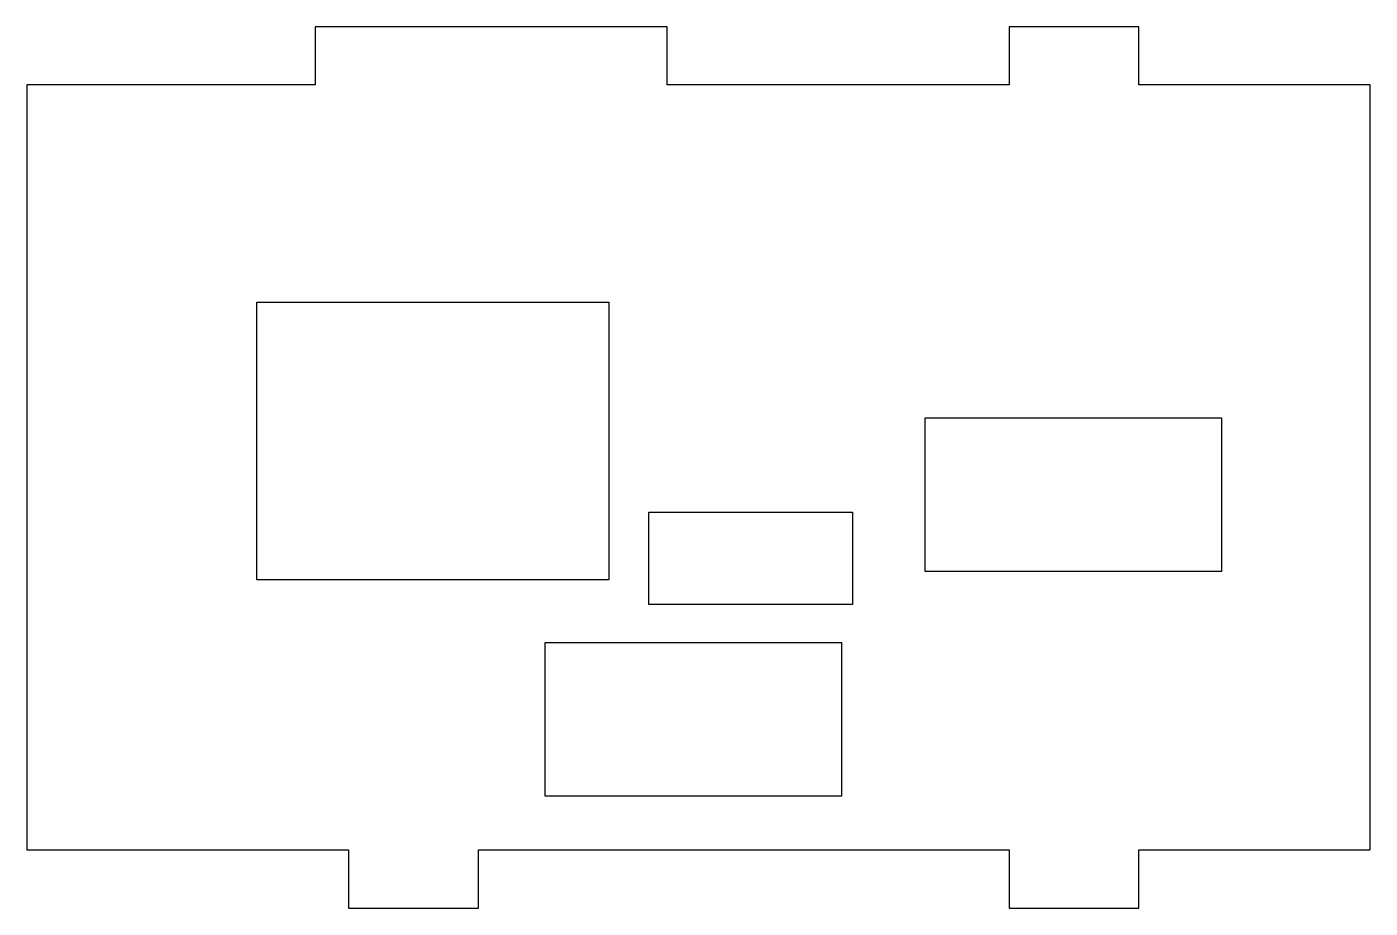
# Model space of a CAD drawing. Header units: millimetres. Extents: x 0 to 72.5, y 0 to 47.6.
import ezdxf

# ---------------------------------------------------------------- set-up
doc = ezdxf.new("R2010")
doc.units = ezdxf.units.MM
doc.layers.get('0').update_dxf_attribs({"linetype": 'CONTINUOUS'})

msp = doc.modelspace()

# ---------------------------------------------------------------- linework, layer by layer
for points in [[(53.024, 3.156), (53.024, 0), (60.024, 0), (60.024, 3.156), (72.5, 3.156), (72.5, 44.456), (60.024, 44.456), (60.024, 47.583), (53.024, 47.583), (53.024, 44.456), (34.555, 44.456), (34.555, 47.583), (15.555, 47.583), (15.555, 44.456), (0, 44.456), (0, 3.156), (17.367, 3.156), (17.367, 0), (24.367, 0), (24.367, 3.156)], [(12.414, 32.722), (31.414, 32.722), (31.414, 17.722), (12.414, 17.722)], [(48.478, 18.179), (48.478, 26.479), (64.478, 26.479), (64.478, 18.179)], [(33.567, 21.387), (44.567, 21.387), (44.567, 16.387), (33.567, 16.387)], [(43.967, 6.05), (27.967, 6.05), (27.967, 14.35), (43.967, 14.35)]]:
    msp.add_lwpolyline(points, close=True)

doc.saveas('drawing.dxf')
